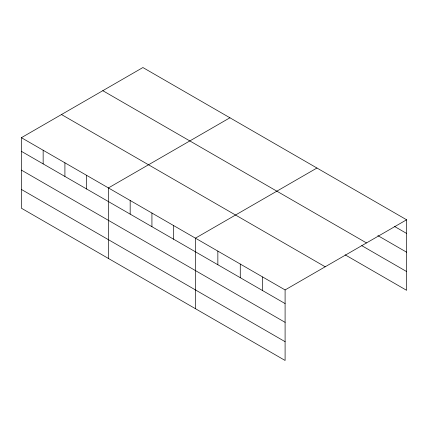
<?xml version="1.0" encoding="UTF-8"?>
<svg xmlns="http://www.w3.org/2000/svg" width="428" height="428" viewBox="0 0 428 428"><rect width="100%" height="100%" fill="white"/><g stroke="black" fill="none" stroke-linecap="round" stroke-linejoin="round"><path stroke-width="0.64" d="M285.096 322.348L285.096 289.933L21.4 137.688L21.4 208.217L285.096 360.462L285.096 322.348L21.4 170.103M345.102 254.81L406.6 290.312L406.6 219.783L142.904 67.538L21.4 137.688M229.922 117.78L108.418 187.929L108.418 258.459M316.945 168.022L195.441 238.171L195.441 308.695M285.096 289.933L406.6 219.783M394.53 226.455L406.6 233.426M377.865 235.609L406.6 252.199M102.806 90.688L366.502 242.933M361.772 245.656L406.6 271.539M61.498 114.538L325.194 266.783M21.4 151.33L285.096 303.575M21.4 189.444L285.096 341.688M262.685 276.991L262.685 290.633M240.269 264.049L240.269 277.692M217.857 251.108L217.857 264.75M173.688 225.609L173.688 239.252M151.929 213.048L151.929 226.69M130.176 200.491L130.176 214.128M86.665 175.368L86.665 189.01M64.912 162.806L64.912 176.448M43.153 150.249L43.153 163.887"/></g></svg>
